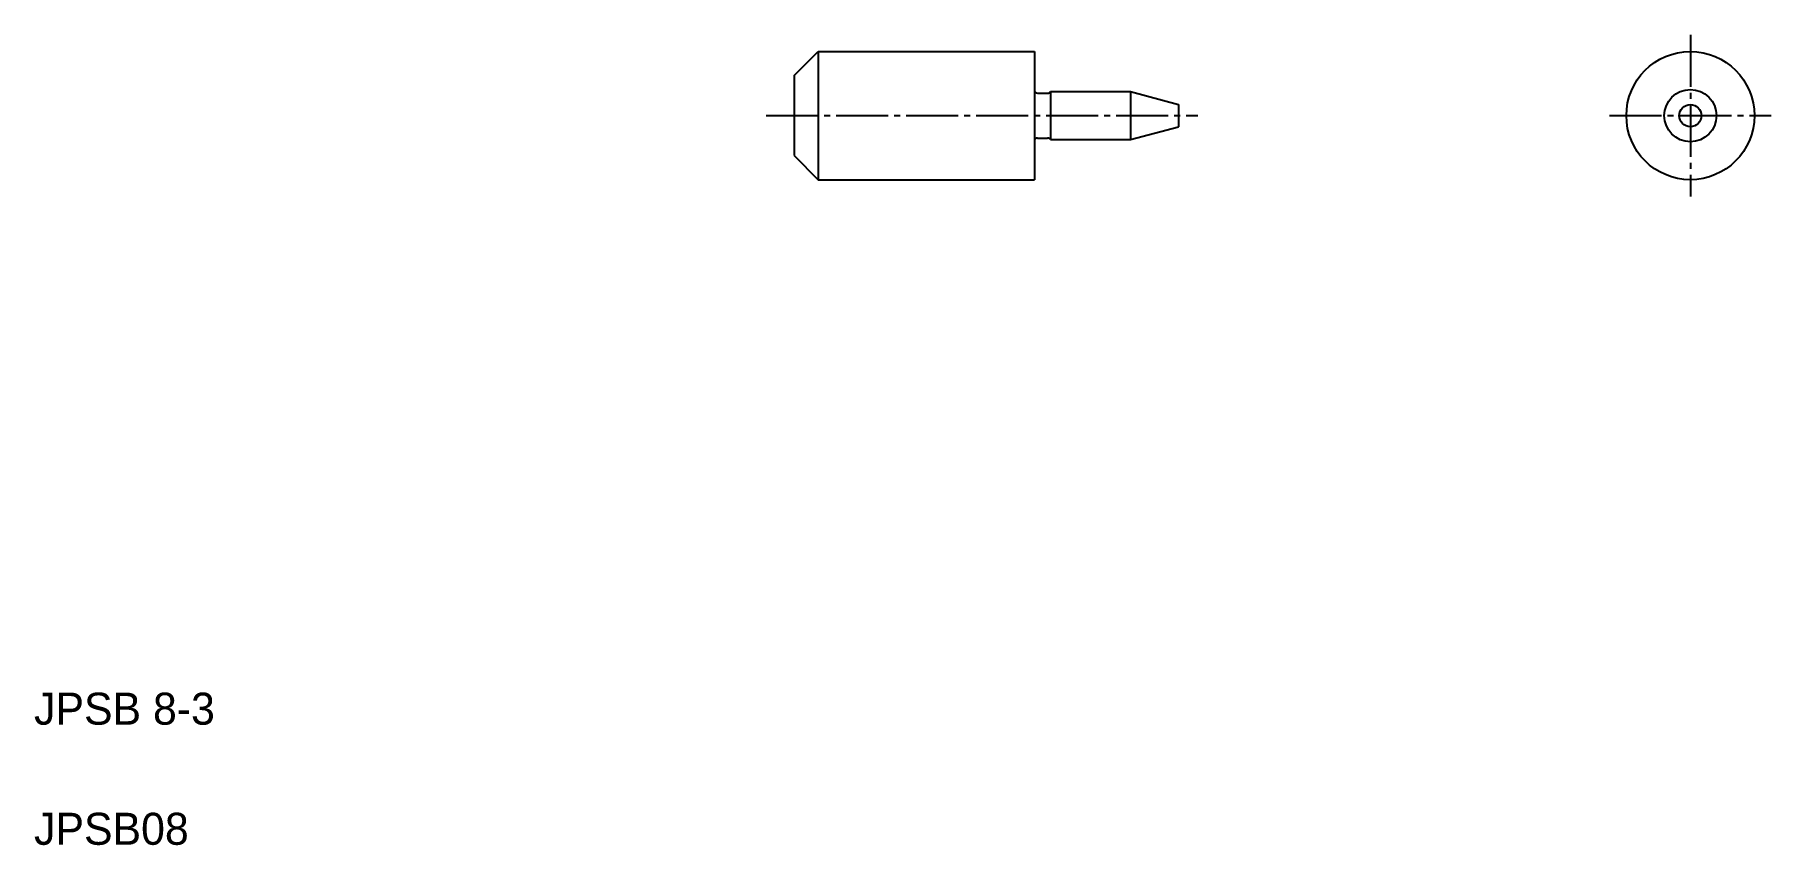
# Model space of a CAD drawing. Extents: x 5 to 114, y 5 to 56.
import ezdxf

# ---------------------------------------------------------------- set-up
doc = ezdxf.new("R2010")
doc.units = 0
doc.header["$LTSCALE"] = 0.25
doc.linetypes.add('CENTER', pattern=[17.5, 13, -1.5, 1.5, -1.5])
doc.layers.get('0').update_dxf_attribs({"linetype": 'CONTINUOUS'})
doc.layers.add('CENTER', color=1, linetype='CENTER')
doc.styles.get("Standard").update_dxf_attribs({"font": 'txt', "height": 1.6})

msp = doc.modelspace()

# ---------------------------------------------------------------- linework, layer by layer
at = {"linetype": 'CONTINUOUS'}
for p, q in [((52.5, 53.03), (54, 54.53)), ((54, 54.53), (54, 46.53)), ((54, 54.53), (67.5, 54.53)), ((67.5, 54.53), (67.5, 46.53)), ((52.5, 53.03), (52.5, 48.03)), ((67.7, 51.93), (68.33, 51.93)), ((68.5, 52.03), (73.5, 52.03)), ((68.5, 52.03), (68.5, 49.03)), ((73.5, 52.03), (73.5, 49.03)), ((76.5, 51.22), (76.5, 49.83)), ((67.7, 49.13), (68.33, 49.13)), ((68.5, 49.03), (73.5, 49.03)), ((52.5, 48.03), (54, 46.53)), ((54, 46.53), (67.5, 46.53))]:
    msp.add_line(p, q, dxfattribs=at)
for p, q in [((73.5, 52.03), (76.5, 51.22)), ((67.5, 50.53), (67.5, 50.53)), ((73.5, 49.03), (76.5, 49.83))]:
    msp.add_line(p, q)
for radius in [4, 1.63, 0.696]:
    msp.add_circle((108.49, 50.53), radius, dxfattribs=at)
for centre, start, end in [((67.7, 52.13), 180, 270), ((68.33, 52.13), 270, 330), ((67.7, 48.93), 90, 180), ((68.33, 48.93), 30, 90)]:
    msp.add_arc(centre, 0.2, start, end, dxfattribs=at)
at = {"layer": 'CENTER', "color": 1, "linetype": 'CENTER'}
for p, q in [((108.49, 55.58), (108.49, 45.48)), ((50.74, 50.53), (77.72, 50.53)), ((103.44, 50.53), (113.54, 50.53))]:
    msp.add_line(p, q, dxfattribs=at)

# ---------------------------------------------------------------- texts
for s, p in [('JPSB 8-3', (5, 12.5)), ('JPSB08', (5, 5))]:
    msp.add_text(s, height=2).set_placement(p)

doc.saveas('drawing.dxf')
